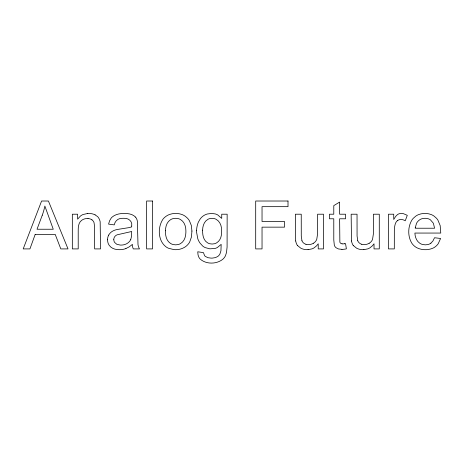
<?xml version="1.0" encoding="UTF-8"?>
<svg xmlns="http://www.w3.org/2000/svg" width="464" height="464" viewBox="0 0 464 464"><rect width="100%" height="100%" fill="white"/><g stroke="black" fill="none" stroke-linecap="round" stroke-linejoin="round"><path stroke-width="0.7" d="M131.718 225.898C132.6 221.264 128.279 217.877 123.905 218.306A21.141 21.141 0 0 0 122.357 218.318C118.355 218.022 114.863 220.951 114.312 224.895L108.564 224.112L109.603 220.777L111.145 218.15A9.118 9.118 0 0 1 112.143 217.077C115.269 214.322 119.608 213.527 123.656 213.434A34.777 34.777 0 0 1 125.297 213.446C128.922 213.556 132.965 214.287 135.511 217.106M131.712 226.107L131.689 226.89L129.224 227.592L118.83 229.233A40.791 40.791 0 0 0 117.23 229.512L115.977 229.796A14.384 14.384 0 0 0 111.737 231.71A9.715 9.715 0 0 0 108.721 235.109M130.744 239.528L131.556 236.298L131.689 231.495L117.154 234.807A5.191 5.191 0 0 0 113.75 239.592M132.182 244.627L128.975 246.993L125.895 248.547M430.899 243.153L432.953 240.949L434.53 237.736L440.603 238.484L438.213 243.722A13.705 13.705 0 0 1 435.278 246.749A13.189 13.189 0 0 1 433.202 248.037C428.179 250.351 422.037 250.264 417.066 247.857A14.181 14.181 0 0 1 414.439 246.1A14.691 14.691 0 0 1 413.279 245.004A14.326 14.326 0 0 1 411.759 243.113C407.665 236.309 407.792 227.029 411.794 220.214A14.697 14.697 0 0 1 413.325 218.266L415.75 216.149A14.355 14.355 0 0 1 418.505 214.635C422.571 213.034 427.274 212.993 431.34 214.612A14.019 14.019 0 0 1 434.026 216.091L436.392 218.167A14.378 14.378 0 0 1 437.888 220.075L440.179 225.591L440.765 233.061L414.891 233.061C415.054 236.86 416.394 240.932 419.671 243.148A9.263 9.263 0 0 0 422.321 244.429L425.378 244.853L428.028 244.528A8.375 8.375 0 0 0 430.905 243.159M313.362 243.269L314.435 242.533A7.459 7.459 0 0 0 316.767 239.279L317.591 233.879L317.608 214.211L323.489 214.211L323.489 248.907L318.229 248.907L318.229 243.809L316.605 245.81L314.128 247.828A11.896 11.896 0 0 1 312.028 248.861L308.079 249.667M369.158 243.269L370.231 242.533A7.459 7.459 0 0 0 372.563 239.279L373.392 233.879L373.404 214.211L379.285 214.211L379.285 248.907L374.025 248.907L374.025 243.809L372.406 245.81L369.924 247.828A11.896 11.896 0 0 1 367.824 248.861L363.875 249.667M344.775 243.745L345.541 243.646L346.388 248.843A22.266 22.266 0 0 1 341.945 249.388M87.777 213.452L82.998 214.525A11.652 11.652 0 0 0 80.347 216.131L77.627 219.147L77.627 214.211L72.332 214.211L72.332 248.907L78.213 248.907L78.213 229.958C78.23 226.432 78.671 222.117 82 220.098A9.292 9.292 0 0 1 85.179 218.759L86.501 218.561A11.171 11.171 0 0 1 87.719 218.527L88.003 218.538M341.945 249.365L338.505 248.965L336.162 247.805A5.458 5.458 0 0 1 334.585 245.897A4.147 4.147 0 0 1 334.329 245.218L333.79 240.01L333.778 218.788L329.469 218.788L329.469 214.211L333.778 214.211L333.778 205.622L339.625 202.089L339.625 214.211L345.541 214.211L345.541 218.788L339.625 218.788L339.863 242.098A1.763 1.763 0 0 0 339.938 242.307A2.5 2.5 0 0 0 340.947 243.449L342.061 243.815M361.758 244.296L363.544 244.603A9.854 9.854 0 0 0 369.164 243.275M305.962 244.296L307.748 244.603A9.854 9.854 0 0 0 313.362 243.275M95.068 214.849L97.631 216.642A7.122 7.122 0 0 1 98.368 217.512A11.507 11.507 0 0 1 100.172 221.862L100.526 248.907L94.644 248.907L94.633 226.931L94.041 222.656A5.661 5.661 0 0 0 91.947 219.861M353.33 245.555L356.636 248.211A14.303 14.303 0 0 0 357.616 248.658A14.274 14.274 0 0 0 363.875 249.644M297.534 245.555L300.84 248.211A14.303 14.303 0 0 0 301.82 248.658A14.274 14.274 0 0 0 308.079 249.644M357.756 240.758L357.071 236.037L357.036 214.211L351.155 214.211L351.474 240.973M301.954 240.758L301.275 236.037L301.24 214.211L295.359 214.211L295.678 240.973M196.603 230.747A23.032 23.032 0 0 1 198.337 222.186L200.251 218.892A13.526 13.526 0 0 1 203.574 215.714A13.108 13.108 0 0 1 207.292 214.003L211.601 213.428L215.226 213.916A11.78 11.78 0 0 1 217.825 215L221.728 218.393L221.728 214.211L227.151 214.211L227.093 247.074L226.502 252.486L225.498 255.687A11.635 11.635 0 0 1 222.685 259.359C216.439 264.329 206.144 264.445 200.146 259.045A8.364 8.364 0 0 1 198.853 257.207L198.053 255.014L197.745 251.778L203.464 252.631L204.56 255.589A4.321 4.321 0 0 0 205.459 256.488L208.046 257.711L210.969 258.112A18.589 18.589 0 0 0 212.425 258.094L215.441 257.601L217.738 256.488A7.685 7.685 0 0 0 219.953 253.936L220.945 250.769L221.171 244.366L217.436 247.469A11.496 11.496 0 0 1 214.977 248.46L209.827 248.826L205.221 247.614A12.128 12.128 0 0 1 202.652 246.001L200.019 243.09A18.572 18.572 0 0 1 197.809 238.832L196.585 232.255A26.616 26.616 0 0 1 196.579 230.747M113.825 239.598A5.893 5.893 0 0 0 113.848 240.172L113.935 240.723A4.837 4.837 0 0 0 114.66 242.457L116.876 244.342L120.391 245.079A14.923 14.923 0 0 0 121.649 245.062L122.467 244.992A11.565 11.565 0 0 0 127.507 243.229L127.797 243.003A9.077 9.077 0 0 0 130.755 239.534M132.217 244.627A12.673 12.673 0 0 0 133.325 248.919L139.502 248.907A13.16 13.16 0 0 1 138.005 244.743L137.344 221.108A9.448 9.448 0 0 0 135.558 217.071M107.561 239.76A9.622 9.622 0 0 1 108.686 235.091M107.549 239.76A11.594 11.594 0 0 0 107.596 240.822L107.984 242.8A8.828 8.828 0 0 0 109.278 245.404C111.528 248.623 115.658 249.76 119.41 249.69A18.316 18.316 0 0 0 125.901 248.571M88.003 218.561A7.528 7.528 0 0 1 91.965 219.832M87.783 213.498A14.657 14.657 0 0 1 95.091 214.803M305.962 244.284A6.223 6.223 0 0 1 301.925 240.775M297.488 245.589A11.49 11.49 0 0 1 295.719 240.967M344.769 243.71A13.033 13.033 0 0 1 342.061 243.867M361.763 244.284A6.223 6.223 0 0 1 357.721 240.775M353.284 245.589A11.49 11.49 0 0 1 351.515 240.967M397.474 220.649A6.136 6.136 0 0 0 395.577 223.143L395.293 223.88A23.113 23.113 0 0 0 394.342 230.741L394.313 248.907L388.432 248.907L388.432 214.211L393.727 214.211L393.727 219.472L395.67 216.41L397.468 214.606A6.653 6.653 0 0 1 401.238 213.417A9.756 9.756 0 0 1 403.483 213.695L407.282 215.325L405.258 220.777L404.179 220.22A8.004 8.004 0 0 0 400.942 219.489A5.742 5.742 0 0 0 397.474 220.655M191.934 231.066L191.429 237.052L189.666 242.08A14.256 14.256 0 0 1 185.008 247.016L184.075 247.567A17.133 17.133 0 0 1 176.262 249.678A21.066 21.066 0 0 1 173.919 249.615L168.386 248.211A14.419 14.419 0 0 1 165.7 246.604C157.806 240.219 157.598 227.227 162.963 219.199A13.589 13.589 0 0 1 164.784 217.285L165.932 216.381A15.329 15.329 0 0 1 169.749 214.391C173.751 213.046 178.251 213.08 182.195 214.6A14.639 14.639 0 0 1 185.594 216.52L187.392 218.115A14.645 14.645 0 0 1 189.376 220.684L191.296 225.371L191.934 231.066M165.48 230.741C165.306 235.289 166.245 240.607 170.34 243.287A8.955 8.955 0 0 0 173.084 244.534L175.694 244.853L178.286 244.528A8.874 8.874 0 0 0 180.595 243.554C184.254 241.425 185.704 237.034 185.844 233.015A29.168 29.168 0 0 0 185.878 230.573C185.861 226.391 184.376 221.798 180.571 219.588A8.903 8.903 0 0 0 178.275 218.619L175.694 218.295L173.084 218.619A8.978 8.978 0 0 0 170.34 219.855C166.744 222.181 165.526 226.681 165.48 230.741M202.623 230.167C202.478 234.738 203.244 240.259 207.553 242.811A8.236 8.236 0 0 0 209.705 243.733L212.123 244.041L214.525 243.733A8.311 8.311 0 0 0 216.676 242.817C220.185 240.793 221.496 236.57 221.618 232.742A29.394 29.394 0 0 0 221.647 230.353C221.653 226.113 220.093 221.421 216.143 219.321A8.253 8.253 0 0 0 213.945 218.498L210.134 218.492A8.021 8.021 0 0 0 207.988 219.304C204.108 221.386 202.629 226.009 202.623 230.167M415.268 227.667L415.222 228.224L434.594 228.224L433.376 223.242L430.453 219.866A8.601 8.601 0 0 0 428.208 218.741L425.088 218.266L422.228 218.643A9.019 9.019 0 0 0 419.357 220.052L418.986 220.336A10.092 10.092 0 0 0 417.942 221.322A9.593 9.593 0 0 0 416.55 223.265L415.268 227.667M35.189 234.401L29.928 248.907L23.2 248.907L41.592 201.016L48.418 201.016L68.022 248.907L60.801 248.907L55.216 234.401L35.189 234.401M42.276 215.192L37.021 229.239L53.256 229.239L44.857 206.045A61.138 61.138 0 0 1 42.276 215.192M152.499 201.016L146.624 201.016L146.624 248.907L152.499 248.907L152.499 201.016M288.011 201.016L255.699 201.016L255.699 248.907L262.038 248.907L262.038 227.151L284.513 227.151L284.513 221.496L262.038 221.496L262.038 206.666L288.011 206.666L288.011 201.016"/></g></svg>
